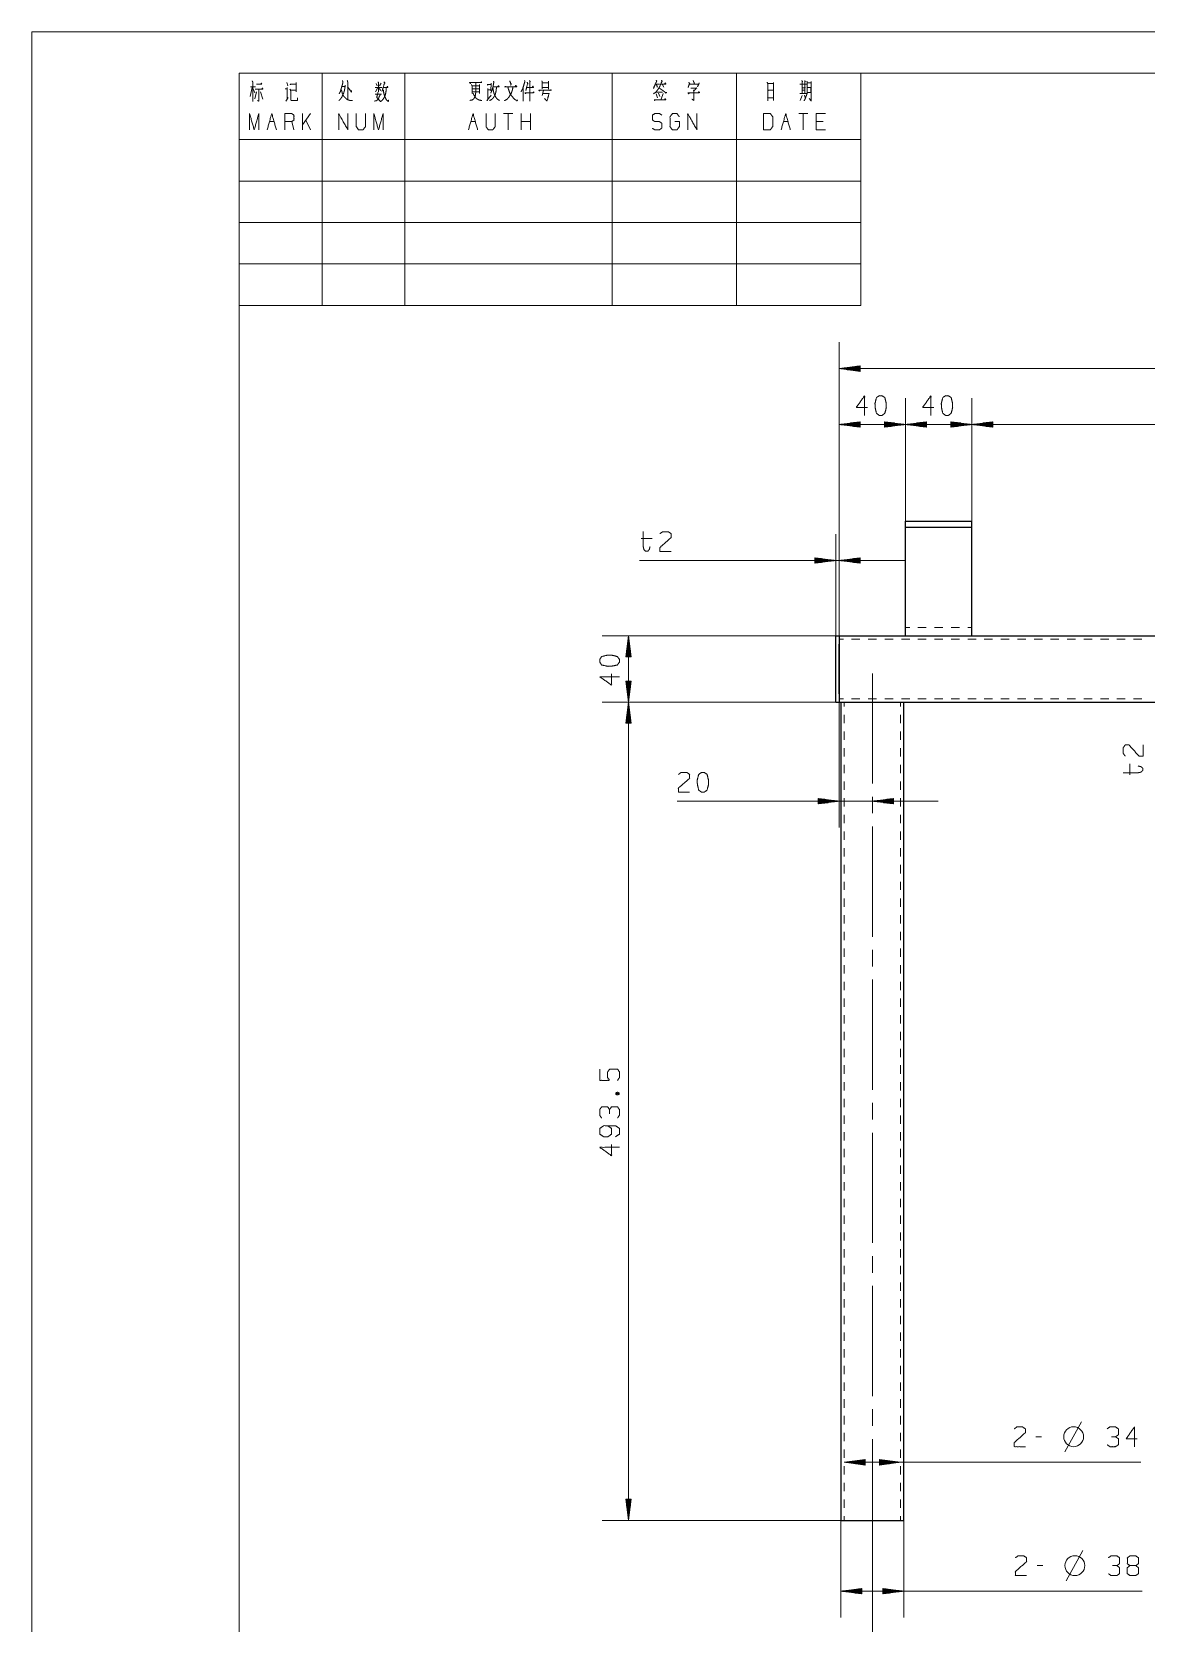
# Model space of a CAD drawing. Header units: millimetres. Extents: x 0 to 420, y 0 to 297.
# Drawn here: x 0 to 134.4, y 105 to 297 of the extents above; entities that cross this region are included whole.
import ezdxf

# ---------------------------------------------------------------- set-up
doc = ezdxf.new("R2010")
doc.units = ezdxf.units.MM
doc.layers.add('101', color=7, linetype='Continuous', true_color=0xffffff)

msp = doc.modelspace()

# ---------------------------------------------------------------- linework, layer by layer
at = {"layer": '101', "color": 133, "linetype": 'Continuous', "lineweight": 18}
for p, q in [((0, 297), (0, 0)), ((420, 297), (0, 297)), ((25, 292), (100, 292)), ((415, 292), (25, 292)), ((25, 292), (100, 292)), ((25, 292), (25, 5)), ((25, 292), (25, 264)), ((25, 292), (100, 292)), ((35, 292), (35, 264)), ((45, 292), (45, 264)), ((70, 292), (70, 264)), ((85, 292), (85, 264)), ((100, 292), (100, 264)), ((25, 284), (100, 284)), ((25, 279), (100, 279)), ((25, 274), (100, 274)), ((25, 269), (100, 269)), ((25, 264), (100, 264))]:
    msp.add_line(p, q, dxfattribs=at)
at = {"layer": '101', "color": 72, "linetype": 'Continuous', "lineweight": 18}
for p, q in [((26.57, 290.3), (26.35, 289.18)), ((26.36, 290.36), (26.98, 290.36)), ((26.69, 290.14), (26.91, 289.66)), ((30.74, 290.88), (30.87, 290.49)), ((31.13, 290.07), (31.22, 289.97)), ((37.42, 290.41), (37.77, 290.41)), ((41.69, 290.2), (41.43, 289.78)), ((41.53, 290.78), (41.66, 290.49)), ((41.88, 290.18), (42.11, 289.91)), ((42.14, 290.82), (41.95, 290.49)), ((53.11, 290.49), (53.99, 290.49)), ((53.11, 290.14), (53.98, 290.14)), ((54.01, 290.63), (54.01, 289.56)), ((55, 290.16), (55, 288.89)), ((55.02, 290.01), (55.35, 290.01)), ((55.4, 290.82), (55.37, 289.89)), ((59.27, 290.28), (59.27, 288.65)), ((61.56, 290.86), (62.32, 290.86)), ((61.56, 290.28), (62.32, 290.28)), ((61.73, 289.91), (61.56, 289.33)), ((62.33, 291.05), (62.33, 290.09)), ((76.04, 290.67), (76.21, 290.34)), ((92.86, 289.95), (93.25, 289.95)), ((93.22, 291.13), (93.33, 290.98)), ((27.11, 289.78), (26.88, 288.91)), ((27.56, 289.76), (27.87, 288.87)), ((30.65, 288.62), (30.93, 289.08)), ((41.4, 289.47), (42.16, 289.47)), ((53.1, 289.76), (53.98, 289.76)), ((61.6, 289.56), (62.33, 289.56)), ((75.31, 289.52), (75.48, 289.02)), ((75.35, 289.72), (76.07, 289.72)), ((75.6, 289.62), (75.76, 289.2)), ((76.13, 289.56), (75.92, 288.89)), ((92.92, 289.33), (92.65, 288.71)), ((93.18, 289.37), (93.28, 289.04)), ((93.75, 288.94), (94, 288.69)), ((28.66, 286.17), (29.22, 286.17)), ((31.62, 285.18), (31.34, 286.17)), ((33.59, 287.14), (32.63, 285.78)), ((32.63, 285.18), (32.63, 287.14)), ((33.59, 285.18), (33.04, 286.36)), ((52.94, 286.17), (53.49, 286.17)), ((58.02, 287.14), (56.9, 287.14)), ((57.46, 287.14), (57.46, 285.18)), ((59.02, 285.18), (59.02, 287.14)), ((60.14, 286.17), (59.02, 286.17)), ((60.14, 285.18), (60.14, 287.14)), ((90.65, 286.17), (91.2, 286.17)), ((93.6, 287.14), (92.49, 287.14)), ((93.05, 287.14), (93.05, 285.18)), ((95.45, 286.17), (94.61, 286.17)), ((73.48, 235.89), (74.81, 235.89)), ((132.44, 207.36), (132.44, 208.69)), ((70.42, 168.84), (70.85, 169)), ((124.61, 125.69), (126.61, 129.34)), ((121.77, 127.53), (121.1, 127.53)), ((124.76, 110.14), (126.76, 113.79)), ((121.92, 111.98), (121.25, 111.98))]:
    msp.add_line(p, q, dxfattribs=at)
at = {"layer": '101', "color": 22, "linetype": 'Continuous', "lineweight": 18}
for p, q in [((97.38, 224.14), (97.38, 259.55)), ((99.92, 256.71), (97.38, 256.37)), ((97.38, 256.37), (99.92, 256.04)), ((97.38, 256.37), (185.38, 256.37)), ((99.92, 256.4), (97.57, 256.4)), ((99.92, 256.35), (97.57, 256.35)), ((99.92, 256.45), (97.96, 256.45)), ((99.92, 256.3), (97.96, 256.3)), ((99.92, 256.5), (98.34, 256.5)), ((99.92, 256.24), (98.34, 256.24)), ((99.92, 256.55), (98.73, 256.55)), ((99.92, 256.19), (98.73, 256.19)), ((99.92, 256.6), (99.11, 256.6)), ((99.92, 256.14), (99.11, 256.14)), ((99.92, 256.65), (99.5, 256.65)), ((99.92, 256.09), (99.5, 256.09)), ((99.92, 256.7), (99.88, 256.7)), ((99.92, 256.7), (99.88, 256.7)), ((99.92, 256.04), (99.88, 256.04)), ((99.92, 256.04), (99.88, 256.04)), ((99.92, 256.04), (99.92, 256.71)), ((97.38, 224.14), (97.38, 252.81)), ((105.38, 237.97), (105.38, 252.81)), ((105.38, 237.97), (105.38, 252.81)), ((113.38, 237.97), (113.38, 252.81)), ((113.38, 237.97), (113.38, 252.81)), ((99.92, 249.97), (97.38, 249.64)), ((97.38, 249.64), (99.92, 249.3)), ((97.38, 249.64), (105.38, 249.64)), ((99.92, 249.66), (97.57, 249.66)), ((99.92, 249.61), (97.57, 249.61)), ((99.92, 249.72), (97.96, 249.72)), ((99.92, 249.56), (97.96, 249.56)), ((99.92, 249.77), (98.34, 249.77)), ((99.92, 249.82), (98.73, 249.82)), ((99.92, 249.87), (99.11, 249.87)), ((99.92, 249.92), (99.5, 249.92)), ((99.92, 249.97), (99.88, 249.97)), ((99.92, 249.97), (99.88, 249.97)), ((99.92, 249.3), (99.92, 249.97)), ((102.84, 249.97), (102.87, 249.97)), ((102.84, 249.97), (102.87, 249.97)), ((102.84, 249.97), (102.84, 249.3)), ((105.38, 249.64), (102.84, 249.97)), ((102.84, 249.92), (103.25, 249.92)), ((102.84, 249.87), (103.64, 249.87)), ((102.84, 249.82), (104.03, 249.82)), ((102.84, 249.77), (104.41, 249.77)), ((102.84, 249.72), (104.8, 249.72)), ((102.84, 249.66), (105.18, 249.66)), ((102.84, 249.3), (105.38, 249.64)), ((102.84, 249.61), (105.18, 249.61)), ((102.84, 249.56), (104.8, 249.56)), ((107.92, 249.97), (105.38, 249.64)), ((105.38, 249.64), (107.92, 249.3)), ((105.38, 249.64), (113.38, 249.64)), ((107.92, 249.66), (105.57, 249.66)), ((107.92, 249.61), (105.57, 249.61)), ((107.92, 249.72), (105.96, 249.72)), ((107.92, 249.56), (105.96, 249.56)), ((107.92, 249.77), (106.34, 249.77)), ((107.92, 249.82), (106.73, 249.82)), ((107.92, 249.87), (107.11, 249.87)), ((107.92, 249.92), (107.5, 249.92)), ((107.92, 249.97), (107.88, 249.97)), ((107.92, 249.97), (107.88, 249.97)), ((107.92, 249.3), (107.92, 249.97)), ((110.84, 249.97), (110.87, 249.97)), ((110.84, 249.97), (110.87, 249.97)), ((110.84, 249.97), (110.84, 249.3)), ((113.38, 249.64), (110.84, 249.97)), ((110.84, 249.92), (111.25, 249.92)), ((110.84, 249.87), (111.64, 249.87)), ((110.84, 249.82), (112.03, 249.82)), ((110.84, 249.77), (112.41, 249.77)), ((110.84, 249.72), (112.8, 249.72)), ((110.84, 249.66), (113.18, 249.66)), ((110.84, 249.3), (113.38, 249.64)), ((110.84, 249.61), (113.18, 249.61)), ((110.84, 249.56), (112.8, 249.56)), ((115.92, 249.97), (113.38, 249.64)), ((113.38, 249.64), (115.92, 249.3)), ((113.38, 249.64), (169.38, 249.64)), ((115.92, 249.66), (113.57, 249.66)), ((115.92, 249.61), (113.57, 249.61)), ((115.92, 249.72), (113.96, 249.72)), ((115.92, 249.56), (113.96, 249.56)), ((115.92, 249.77), (114.34, 249.77)), ((115.92, 249.82), (114.73, 249.82)), ((115.92, 249.87), (115.11, 249.87)), ((115.92, 249.92), (115.5, 249.92)), ((115.92, 249.97), (115.88, 249.97)), ((115.92, 249.97), (115.88, 249.97)), ((115.92, 249.3), (115.92, 249.97)), ((99.92, 249.51), (98.34, 249.51)), ((99.92, 249.46), (98.73, 249.46)), ((99.92, 249.41), (99.11, 249.41)), ((99.92, 249.36), (99.5, 249.36)), ((99.92, 249.31), (99.88, 249.31)), ((99.92, 249.31), (99.88, 249.31)), ((102.84, 249.51), (104.41, 249.51)), ((102.84, 249.46), (104.03, 249.46)), ((102.84, 249.41), (103.64, 249.41)), ((102.84, 249.36), (103.25, 249.36)), ((102.84, 249.31), (102.87, 249.31)), ((102.84, 249.31), (102.87, 249.31)), ((107.92, 249.51), (106.34, 249.51)), ((107.92, 249.46), (106.73, 249.46)), ((107.92, 249.41), (107.11, 249.41)), ((107.92, 249.36), (107.5, 249.36)), ((107.92, 249.31), (107.88, 249.31)), ((107.92, 249.31), (107.88, 249.31)), ((110.84, 249.51), (112.41, 249.51)), ((110.84, 249.46), (112.03, 249.46)), ((110.84, 249.41), (111.64, 249.41)), ((110.84, 249.36), (111.25, 249.36)), ((110.84, 249.31), (110.87, 249.31)), ((110.84, 249.31), (110.87, 249.31)), ((115.92, 249.51), (114.34, 249.51)), ((115.92, 249.46), (114.73, 249.46)), ((115.92, 249.41), (115.11, 249.41)), ((115.92, 249.36), (115.5, 249.36)), ((115.92, 249.31), (115.88, 249.31)), ((115.92, 249.31), (115.88, 249.31)), ((96.98, 224.14), (96.98, 236.4)), ((97.38, 224.14), (97.38, 236.4)), ((105.31, 233.22), (73.31, 233.22)), ((94.44, 233.56), (94.44, 232.89)), ((96.98, 233.22), (94.44, 233.56)), ((94.44, 233.55), (94.47, 233.55)), ((94.44, 233.55), (94.47, 233.55)), ((94.44, 233.5), (94.85, 233.5)), ((94.44, 233.45), (95.24, 233.45)), ((94.44, 233.4), (95.63, 233.4)), ((94.44, 233.35), (96.01, 233.35)), ((94.44, 233.3), (96.4, 233.3)), ((94.44, 233.25), (96.78, 233.25)), ((94.44, 232.89), (96.98, 233.22)), ((94.44, 233.2), (96.78, 233.2)), ((94.44, 233.15), (96.4, 233.15)), ((94.44, 233.1), (96.01, 233.1)), ((94.44, 233.05), (95.63, 233.05)), ((94.44, 232.99), (95.24, 232.99)), ((94.44, 232.94), (94.85, 232.94)), ((94.44, 232.89), (94.47, 232.89)), ((94.44, 232.89), (94.47, 232.89)), ((99.92, 233.56), (97.38, 233.22)), ((97.38, 233.22), (99.92, 232.89)), ((99.92, 233.25), (97.57, 233.25)), ((99.92, 233.2), (97.57, 233.2)), ((99.92, 233.3), (97.96, 233.3)), ((99.92, 233.15), (97.96, 233.15)), ((99.92, 233.35), (98.34, 233.35)), ((99.92, 233.1), (98.34, 233.1)), ((99.92, 233.4), (98.73, 233.4)), ((99.92, 233.05), (98.73, 233.05)), ((99.92, 233.45), (99.11, 233.45)), ((99.92, 232.99), (99.11, 232.99)), ((99.92, 233.5), (99.5, 233.5)), ((99.92, 232.94), (99.5, 232.94)), ((99.92, 233.55), (99.88, 233.55)), ((99.92, 233.55), (99.88, 233.55)), ((99.92, 232.89), (99.88, 232.89)), ((99.92, 232.89), (99.88, 232.89)), ((99.92, 232.89), (99.92, 233.56)), ((96.98, 224.14), (68.79, 224.14)), ((71.96, 224.14), (71.63, 221.6)), ((71.79, 221.6), (71.79, 222.79)), ((71.84, 221.6), (71.84, 223.17)), ((71.89, 221.6), (71.89, 223.56)), ((71.94, 221.6), (71.94, 223.94)), ((72.3, 221.6), (71.96, 224.14)), ((71.96, 216.14), (71.96, 224.14)), ((71.99, 221.6), (71.99, 223.94)), ((72.04, 221.6), (72.04, 223.56)), ((72.09, 221.6), (72.09, 223.17)), ((72.14, 221.6), (72.14, 222.79)), ((71.63, 221.6), (71.63, 221.63)), ((71.63, 221.6), (71.63, 221.63)), ((71.63, 221.6), (72.3, 221.6)), ((71.68, 221.6), (71.68, 222.01)), ((71.74, 221.6), (71.74, 222.4)), ((72.19, 221.6), (72.19, 222.4)), ((72.24, 221.6), (72.24, 222.01)), ((72.29, 221.6), (72.29, 221.63)), ((72.29, 221.6), (72.29, 221.63)), ((71.63, 218.68), (71.63, 218.65)), ((71.63, 218.68), (71.63, 218.65)), ((71.63, 218.68), (71.96, 216.14)), ((72.3, 218.68), (71.63, 218.68)), ((71.68, 218.68), (71.68, 218.26)), ((71.74, 218.68), (71.74, 217.87)), ((71.79, 218.68), (71.79, 217.49)), ((71.84, 218.68), (71.84, 217.1)), ((71.89, 218.68), (71.89, 216.72)), ((71.94, 218.68), (71.94, 216.33)), ((71.96, 216.14), (72.3, 218.68)), ((71.99, 218.68), (71.99, 216.33)), ((72.04, 218.68), (72.04, 216.72)), ((72.09, 218.68), (72.09, 217.1)), ((72.14, 218.68), (72.14, 217.49)), ((72.19, 218.68), (72.19, 217.87)), ((72.24, 218.68), (72.24, 218.26)), ((72.29, 218.68), (72.29, 218.65)), ((72.29, 218.68), (72.29, 218.65)), ((96.98, 216.14), (68.79, 216.14)), ((97.58, 216.14), (68.79, 216.14)), ((71.96, 216.14), (71.63, 213.6)), ((71.84, 213.6), (71.84, 215.17)), ((71.89, 213.6), (71.89, 215.56)), ((71.94, 213.6), (71.94, 215.94)), ((72.3, 213.6), (71.96, 216.14)), ((71.96, 117.44), (71.96, 216.14)), ((71.99, 213.6), (71.99, 215.94)), ((72.04, 213.6), (72.04, 215.56)), ((72.09, 213.6), (72.09, 215.17)), ((97.38, 216.14), (97.38, 201.02)), ((71.63, 213.6), (71.63, 213.63)), ((71.63, 213.6), (71.63, 213.63)), ((71.63, 213.6), (72.3, 213.6)), ((71.68, 213.6), (71.68, 214.01)), ((71.74, 213.6), (71.74, 214.4)), ((71.79, 213.6), (71.79, 214.79)), ((72.14, 213.6), (72.14, 214.79)), ((72.19, 213.6), (72.19, 214.4)), ((72.24, 213.6), (72.24, 214.01)), ((72.29, 213.6), (72.29, 213.63)), ((72.29, 213.6), (72.29, 213.63)), ((109.31, 204.19), (77.82, 204.19)), ((94.84, 204.53), (94.84, 203.86)), ((97.38, 204.19), (94.84, 204.53)), ((94.84, 204.52), (94.87, 204.52)), ((94.84, 204.52), (94.87, 204.52)), ((94.84, 204.47), (95.25, 204.47)), ((94.84, 204.42), (95.64, 204.42)), ((94.84, 204.37), (96.03, 204.37)), ((94.84, 204.32), (96.41, 204.32)), ((94.84, 204.27), (96.8, 204.27)), ((94.84, 204.22), (97.18, 204.22)), ((94.84, 203.86), (97.38, 204.19)), ((94.84, 204.17), (97.18, 204.17)), ((94.84, 204.12), (96.8, 204.12)), ((94.84, 204.06), (96.41, 204.06)), ((94.84, 204.01), (96.03, 204.01)), ((94.84, 203.96), (95.64, 203.96)), ((94.84, 203.91), (95.25, 203.91)), ((94.84, 203.86), (94.87, 203.86)), ((94.84, 203.86), (94.87, 203.86)), ((103.92, 204.53), (101.38, 204.19)), ((101.38, 204.19), (103.92, 203.86)), ((103.92, 204.22), (101.57, 204.22)), ((103.92, 204.17), (101.57, 204.17)), ((103.92, 204.27), (101.96, 204.27)), ((103.92, 204.12), (101.96, 204.12)), ((103.92, 204.32), (102.34, 204.32)), ((103.92, 204.06), (102.34, 204.06)), ((103.92, 204.37), (102.73, 204.37)), ((103.92, 204.01), (102.73, 204.01)), ((103.92, 204.42), (103.11, 204.42)), ((103.92, 203.96), (103.11, 203.96)), ((103.92, 204.47), (103.5, 204.47)), ((103.92, 203.91), (103.5, 203.91)), ((103.92, 204.52), (103.88, 204.52)), ((103.92, 204.52), (103.88, 204.52)), ((103.92, 203.86), (103.88, 203.86)), ((103.92, 203.86), (103.88, 203.86)), ((103.92, 203.86), (103.92, 204.53)), ((100.52, 124.78), (97.98, 124.45)), ((100.52, 124.78), (100.48, 124.78)), ((100.52, 124.78), (100.48, 124.78)), ((100.52, 124.11), (100.52, 124.78)), ((102.24, 124.78), (102.27, 124.78)), ((102.24, 124.78), (102.27, 124.78)), ((102.24, 124.78), (102.24, 124.11)), ((104.78, 124.45), (102.24, 124.78)), ((97.98, 124.45), (100.52, 124.11)), ((97.98, 124.45), (133.76, 124.45)), ((100.52, 124.47), (98.17, 124.47)), ((100.52, 124.42), (98.17, 124.42)), ((100.52, 124.52), (98.56, 124.52)), ((100.52, 124.37), (98.56, 124.37)), ((100.52, 124.57), (98.94, 124.57)), ((100.52, 124.32), (98.94, 124.32)), ((100.52, 124.62), (99.33, 124.62)), ((100.52, 124.27), (99.33, 124.27)), ((100.52, 124.67), (99.71, 124.67)), ((100.52, 124.22), (99.71, 124.22)), ((100.52, 124.72), (100.1, 124.72)), ((100.52, 124.17), (100.1, 124.17)), ((100.52, 124.11), (100.48, 124.11)), ((100.52, 124.11), (100.48, 124.11)), ((102.24, 124.72), (102.65, 124.72)), ((102.24, 124.67), (103.04, 124.67)), ((102.24, 124.62), (103.43, 124.62)), ((102.24, 124.57), (103.81, 124.57)), ((102.24, 124.52), (104.2, 124.52)), ((102.24, 124.47), (104.58, 124.47)), ((102.24, 124.11), (104.78, 124.45)), ((102.24, 124.42), (104.58, 124.42)), ((102.24, 124.37), (104.2, 124.37)), ((102.24, 124.32), (103.81, 124.32)), ((102.24, 124.27), (103.43, 124.27)), ((102.24, 124.22), (103.04, 124.22)), ((102.24, 124.17), (102.65, 124.17)), ((102.24, 124.11), (102.27, 124.11)), ((102.24, 124.11), (102.27, 124.11)), ((71.63, 119.98), (71.63, 119.95)), ((71.63, 119.98), (71.63, 119.95)), ((71.63, 119.98), (71.96, 117.44)), ((72.3, 119.98), (71.63, 119.98)), ((71.68, 119.98), (71.68, 119.56)), ((71.74, 119.98), (71.74, 119.17)), ((71.79, 119.98), (71.79, 118.79)), ((71.84, 119.98), (71.84, 118.4)), ((71.89, 119.98), (71.89, 118.02)), ((71.94, 119.98), (71.94, 117.63)), ((71.96, 117.44), (72.3, 119.98)), ((71.99, 119.98), (71.99, 117.63)), ((72.04, 119.98), (72.04, 118.02)), ((72.09, 119.98), (72.09, 118.4)), ((72.14, 119.98), (72.14, 118.79)), ((72.19, 119.98), (72.19, 119.17)), ((72.24, 119.98), (72.24, 119.56)), ((72.29, 119.98), (72.29, 119.95)), ((72.29, 119.98), (72.29, 119.95)), ((97.58, 117.44), (68.79, 117.44)), ((97.58, 117.44), (97.58, 105.72)), ((105.18, 117.44), (105.18, 105.72)), ((101.38, 113.96), (101.38, 97.69)), ((100.12, 109.23), (97.58, 108.9)), ((97.58, 108.9), (100.12, 108.56)), ((97.58, 108.9), (133.91, 108.9)), ((100.12, 108.92), (97.77, 108.92)), ((100.12, 108.87), (97.77, 108.87)), ((100.12, 108.97), (98.16, 108.97)), ((100.12, 108.82), (98.16, 108.82)), ((100.12, 109.02), (98.54, 109.02)), ((100.12, 108.77), (98.54, 108.77)), ((100.12, 109.07), (98.93, 109.07)), ((100.12, 108.72), (98.93, 108.72)), ((100.12, 109.12), (99.31, 109.12)), ((100.12, 108.67), (99.31, 108.67)), ((100.12, 109.18), (99.7, 109.18)), ((100.12, 108.62), (99.7, 108.62)), ((100.12, 109.23), (100.08, 109.23)), ((100.12, 109.23), (100.08, 109.23)), ((100.12, 108.57), (100.08, 108.57)), ((100.12, 108.57), (100.08, 108.57)), ((100.12, 108.56), (100.12, 109.23)), ((102.64, 109.23), (102.67, 109.23)), ((102.64, 109.23), (102.67, 109.23)), ((102.64, 109.23), (102.64, 108.56)), ((105.18, 108.9), (102.64, 109.23)), ((102.64, 109.18), (103.05, 109.18)), ((102.64, 109.12), (103.44, 109.12)), ((102.64, 109.07), (103.83, 109.07)), ((102.64, 109.02), (104.21, 109.02)), ((102.64, 108.97), (104.6, 108.97)), ((102.64, 108.92), (104.98, 108.92)), ((102.64, 108.56), (105.18, 108.9)), ((102.64, 108.87), (104.98, 108.87)), ((102.64, 108.82), (104.6, 108.82)), ((102.64, 108.77), (104.21, 108.77)), ((102.64, 108.72), (103.83, 108.72)), ((102.64, 108.67), (103.44, 108.67)), ((102.64, 108.62), (103.05, 108.62)), ((102.64, 108.57), (102.67, 108.57)), ((102.64, 108.57), (102.67, 108.57))]:
    msp.add_line(p, q, dxfattribs=at)
at = {"layer": '101', "color": 92, "linetype": 'Continuous', "lineweight": 25}
for p, q in [((105.38, 237.26), (105.38, 237.97)), ((105.38, 237.97), (113.38, 237.97)), ((105.38, 237.26), (113.38, 237.26)), ((105.38, 235.31), (105.38, 237.26)), ((113.38, 237.26), (113.38, 237.97)), ((113.38, 235.31), (113.38, 237.26)), ((105.38, 225.14), (105.38, 233.89)), ((113.38, 225.14), (113.38, 233.89)), ((97.38, 224.14), (105.38, 224.14)), ((97.38, 223.54), (97.38, 216.74)), ((105.38, 224.14), (113.38, 224.14)), ((113.38, 224.14), (169.38, 224.14)), ((97.38, 216.14), (99.68, 216.14)), ((97.58, 216.14), (97.58, 117.44)), ((103.07, 216.14), (179.68, 216.14)), ((105.18, 117.44), (105.18, 216.14))]:
    msp.add_line(p, q, dxfattribs=at)
at = {"layer": '101', "color": 53, "linetype": 'Continuous', "lineweight": 18}
for p, q in [((105.38, 225.14), (105.88, 225.14)), ((106.88, 225.14), (107.88, 225.14)), ((108.88, 225.14), (109.88, 225.14)), ((110.88, 225.14), (111.88, 225.14)), ((112.88, 225.14), (113.38, 225.14)), ((97.38, 223.74), (97.88, 223.74)), ((98.88, 223.74), (99.88, 223.74)), ((100.88, 223.74), (101.88, 223.74)), ((102.88, 223.74), (103.88, 223.74)), ((104.88, 223.74), (105.88, 223.74)), ((106.88, 223.74), (107.88, 223.74)), ((108.88, 223.74), (109.88, 223.74)), ((110.88, 223.74), (111.88, 223.74)), ((112.88, 223.74), (113.88, 223.74)), ((114.88, 223.74), (115.88, 223.74)), ((116.88, 223.74), (117.88, 223.74)), ((118.88, 223.74), (119.88, 223.74)), ((120.88, 223.74), (121.88, 223.74)), ((122.88, 223.74), (123.88, 223.74)), ((124.88, 223.74), (125.88, 223.74)), ((126.88, 223.74), (127.88, 223.74)), ((128.88, 223.74), (129.88, 223.74)), ((130.88, 223.74), (131.88, 223.74)), ((132.88, 223.74), (133.88, 223.74)), ((97.38, 216.54), (97.88, 216.54)), ((97.98, 216.14), (97.98, 215.63)), ((98.88, 216.54), (99.88, 216.54)), ((100.88, 216.54), (101.88, 216.54)), ((102.88, 216.54), (103.88, 216.54)), ((104.78, 215.63), (104.78, 216.14)), ((104.88, 216.54), (105.88, 216.54)), ((106.88, 216.54), (107.88, 216.54)), ((108.88, 216.54), (109.88, 216.54)), ((110.88, 216.54), (111.88, 216.54)), ((112.88, 216.54), (113.88, 216.54)), ((114.88, 216.54), (115.88, 216.54)), ((116.88, 216.54), (117.88, 216.54)), ((118.88, 216.54), (119.88, 216.54)), ((120.88, 216.54), (121.88, 216.54)), ((122.88, 216.54), (123.88, 216.54)), ((124.88, 216.54), (125.88, 216.54)), ((126.88, 216.54), (127.88, 216.54)), ((128.88, 216.54), (129.88, 216.54)), ((130.88, 216.54), (131.88, 216.54)), ((132.88, 216.54), (133.88, 216.54)), ((97.98, 214.63), (97.98, 213.62)), ((104.78, 213.62), (104.78, 214.63)), ((97.98, 212.61), (97.98, 211.61)), ((104.78, 211.61), (104.78, 212.61)), ((97.98, 210.6), (97.98, 209.59)), ((104.78, 209.59), (104.78, 210.6)), ((97.98, 208.58), (97.98, 207.58)), ((104.78, 207.58), (104.78, 208.58)), ((97.98, 206.57), (97.98, 205.56)), ((104.78, 205.56), (104.78, 206.57)), ((97.98, 204.56), (97.98, 203.55)), ((104.78, 203.55), (104.78, 204.56)), ((97.98, 202.54), (97.98, 201.53)), ((104.78, 201.53), (104.78, 202.54)), ((97.98, 200.53), (97.98, 199.52)), ((104.78, 199.52), (104.78, 200.53)), ((97.98, 198.51), (97.98, 197.51)), ((104.78, 197.51), (104.78, 198.51)), ((97.98, 196.5), (97.98, 195.49)), ((104.78, 195.49), (104.78, 196.5)), ((97.98, 194.48), (97.98, 193.48)), ((104.78, 193.48), (104.78, 194.48)), ((97.98, 192.47), (97.98, 191.46)), ((104.78, 191.46), (104.78, 192.47)), ((97.98, 190.46), (97.98, 189.45)), ((104.78, 189.45), (104.78, 190.46)), ((97.98, 188.44), (97.98, 187.43)), ((104.78, 187.43), (104.78, 188.44)), ((97.98, 186.43), (97.98, 185.42)), ((104.78, 185.42), (104.78, 186.43)), ((97.98, 184.41), (97.98, 183.41)), ((104.78, 183.41), (104.78, 184.41)), ((97.98, 182.4), (97.98, 181.39)), ((104.78, 181.39), (104.78, 182.4)), ((97.98, 180.38), (97.98, 179.38)), ((104.78, 179.38), (104.78, 180.38)), ((97.98, 178.37), (97.98, 177.36)), ((104.78, 177.36), (104.78, 178.37)), ((97.98, 176.36), (97.98, 175.35)), ((104.78, 175.35), (104.78, 176.36)), ((97.98, 174.34), (97.98, 173.33)), ((104.78, 173.33), (104.78, 174.34)), ((97.98, 172.33), (97.98, 171.32)), ((104.78, 171.32), (104.78, 172.33)), ((97.98, 170.31), (97.98, 169.31)), ((104.78, 169.31), (104.78, 170.31)), ((97.98, 168.3), (97.98, 167.29)), ((104.78, 167.29), (104.78, 168.3)), ((97.98, 166.28), (97.98, 165.28)), ((104.78, 165.28), (104.78, 166.28)), ((97.98, 164.27), (97.98, 163.26)), ((104.78, 163.26), (104.78, 164.27)), ((97.98, 162.26), (97.98, 161.25)), ((104.78, 161.25), (104.78, 162.26)), ((97.98, 160.24), (97.98, 159.23)), ((104.78, 159.23), (104.78, 160.24)), ((97.98, 158.23), (97.98, 157.22)), ((104.78, 157.22), (104.78, 158.23)), ((97.98, 156.21), (97.98, 155.21)), ((104.78, 155.21), (104.78, 156.21)), ((97.98, 154.2), (97.98, 153.19)), ((104.78, 153.19), (104.78, 154.2)), ((97.98, 152.18), (97.98, 151.18)), ((104.78, 151.18), (104.78, 152.18)), ((97.98, 150.17), (97.98, 149.16)), ((104.78, 149.16), (104.78, 150.17)), ((97.98, 148.16), (97.98, 147.15)), ((104.78, 147.15), (104.78, 148.16)), ((97.98, 146.14), (97.98, 145.13)), ((104.78, 145.13), (104.78, 146.14)), ((97.98, 144.13), (97.98, 143.12)), ((104.78, 143.12), (104.78, 144.13)), ((97.98, 142.11), (97.98, 141.11)), ((104.78, 141.11), (104.78, 142.11)), ((97.98, 140.1), (97.98, 139.09)), ((104.78, 139.09), (104.78, 140.1)), ((97.98, 138.08), (97.98, 137.08)), ((104.78, 137.08), (104.78, 138.08)), ((97.98, 136.07), (97.98, 135.06)), ((104.78, 135.06), (104.78, 136.07)), ((97.98, 134.06), (97.98, 133.05)), ((104.78, 133.05), (104.78, 134.06)), ((97.98, 132.04), (97.98, 131.03)), ((104.78, 131.03), (104.78, 132.04)), ((97.98, 130.03), (97.98, 129.02)), ((104.78, 129.02), (104.78, 130.03)), ((97.98, 128.01), (97.98, 127.01)), ((104.78, 127.01), (104.78, 128.01)), ((97.98, 126), (97.98, 124.99)), ((104.78, 124.99), (104.78, 126)), ((97.98, 123.98), (97.98, 122.98)), ((104.78, 122.98), (104.78, 123.98)), ((97.98, 121.97), (97.98, 120.96)), ((104.78, 120.96), (104.78, 121.97)), ((97.98, 119.96), (97.98, 118.95)), ((104.78, 118.95), (104.78, 119.96)), ((97.98, 117.94), (97.98, 117.44)), ((104.78, 117.44), (104.78, 117.94))]:
    msp.add_line(p, q, dxfattribs=at)
at = {"layer": '101', "color": 72, "linetype": 'Continuous', "lineweight": 25}
for p, q in [((96.98, 224.14), (97.38, 224.14)), ((96.98, 217.14), (96.98, 223.14)), ((97.38, 217.14), (97.38, 223.14)), ((96.98, 216.14), (97.38, 216.14))]:
    msp.add_line(p, q, dxfattribs=at)
at = {"layer": '101', "color": 151, "linetype": 'Continuous', "lineweight": 18}
for p, q in [((101.38, 202.73), (101.38, 204.73)), ((101.38, 187.85), (101.38, 201.14)), ((101.38, 184.26), (101.38, 186.26)), ((101.38, 169.38), (101.38, 182.67)), ((101.38, 165.78), (101.38, 167.79)), ((101.38, 150.91), (101.38, 164.2)), ((101.38, 147.31), (101.38, 149.32)), ((101.38, 132.43), (101.38, 145.72)), ((101.38, 128.84), (101.38, 130.85))]:
    msp.add_line(p, q, dxfattribs=at)
at = {"layer": '101', "color": 72, "linetype": 'Continuous', "lineweight": 18}
for centre in [(125.65, 127.53), (125.8, 111.98)]:
    msp.add_circle(centre, 1.2, dxfattribs=at)
for points, knots in [([(26.57, 291.07), (26.67, 290.94), (26.67, 288.6)], [0, 0, 0.064393, 1, 1]), ([(26.92, 290.07), (27.87, 290.07), (27.81, 290.24), (27.74, 290.09)], [0, 0, 0.737857, 0.874089, 1, 1]), ([(27.1, 290.69), (27.73, 290.69), (27.68, 290.82), (27.64, 290.74)], [0, 0, 0.736257, 0.890366, 1, 1]), ([(27.36, 290.07), (27.36, 288.65), (27.2, 288.73)], [0, 0, 0.887515, 1, 1]), ([(30.55, 290.14), (30.8, 290.14), (30.8, 290.26), (30.8, 288.81)], [0, 0, 0.136549, 0.204721, 1, 1]), ([(31.28, 290.69), (31.21, 290.63), (31.15, 290.69), (31.88, 290.69), (31.88, 290.88), (31.88, 289.78), (31.88, 289.97), (31.22, 289.97), (31.22, 288.83), (31.24, 288.75), (31.35, 288.71), (32.04, 288.71), (32.04, 289.02)], [0, 0, 0.017819, 0.033666, 0.169515, 0.204099, 0.407776, 0.442364, 0.564628, 0.775991, 0.791603, 0.814658, 0.942357, 1, 1]), ([(37.8, 290.55), (37.71, 289.95), (37.65, 289.76), (37.62, 289.62), (37.53, 289.47), (37.46, 289.31), (37.42, 289.18), (37.31, 289.02), (37.23, 288.89), (37.04, 288.71)], [0, 0, 0.296659, 0.392137, 0.46442, 0.547267, 0.635799, 0.700206, 0.795426, 0.869797, 1, 1]), ([(37.46, 291.13), (37.53, 290.94), (37.46, 290.67), (37.43, 290.53), (37.37, 290.34), (37.31, 290.14), (37.26, 289.95), (37.21, 289.78), (37.14, 289.66), (37.05, 289.52)], [0, 0, 0.116545, 0.278927, 0.365002, 0.478708, 0.603961, 0.717668, 0.817418, 0.901357, 1, 1]), ([(37.31, 290.01), (37.37, 289.87), (37.42, 289.7), (37.45, 289.56), (37.59, 289.27), (37.67, 289.18), (37.87, 288.98), (37.99, 288.87), (38.13, 288.79), (38.34, 288.73), (38.53, 288.73), (38.68, 288.71)], [0, 0, 0.075191, 0.157626, 0.228751, 0.384956, 0.438117, 0.578248, 0.65344, 0.734339, 0.837348, 0.928887, 1, 1]), ([(38.05, 291.11), (38.1, 290.96), (38.1, 288.87)], [0, 0, 0.06955, 1, 1]), ([(38.08, 290.38), (38.56, 289.72), (38.56, 289.91)], [0, 0, 0.814818, 1, 1]), ([(41.73, 290.94), (41.86, 290.88), (41.81, 290.92), (41.81, 289.76), (41.81, 290.3), (41.4, 290.3), (42.22, 290.3)], [0, 0, 0.046318, 0.069123, 0.437816, 0.608997, 0.739331, 1, 1]), ([(42.73, 290.2), (42.73, 289.95), (42.7, 289.68), (42.63, 289.39), (42.51, 289.1), (42.38, 288.89), (42.23, 288.71), (42.03, 288.58)], [0, 0, 0.134106, 0.280228, 0.441583, 0.610314, 0.742762, 0.870657, 1, 1]), ([(42.46, 290.96), (42.6, 290.82), (42.55, 290.86), (42.22, 289.8)], [0, 0, 0.143537, 0.187773, 1, 1]), ([(42.38, 290.01), (42.42, 289.8), (42.46, 289.56), (42.55, 289.27), (42.67, 288.98), (42.8, 288.75), (42.99, 288.6), (43.04, 288.75)], [0, 0, 0.122124, 0.267694, 0.442444, 0.622807, 0.774615, 0.912625, 1, 1]), ([(42.44, 290.28), (42.93, 290.28), (42.9, 290.45), (42.85, 290.34)], [0, 0, 0.634119, 0.848445, 1, 1]), ([(52.91, 290.86), (52.88, 290.76), (52.79, 290.88), (54.27, 290.88), (54.2, 290.98), (54.14, 290.88)], [0, 0, 0.054227, 0.130909, 0.87613, 0.940043, 1, 1]), ([(53.57, 290.88), (53.57, 289.72), (53.52, 289.58), (53.51, 289.41), (53.45, 289.2), (53.38, 289.04), (53.29, 288.91), (53.16, 288.81), (53.03, 288.75), (52.82, 288.73)], [0, 0, 0.455623, 0.515134, 0.580482, 0.665033, 0.736192, 0.79598, 0.861823, 0.919058, 1, 1]), ([(53.01, 290.63), (53.1, 290.49), (53.1, 289.58)], [0, 0, 0.156848, 1, 1]), ([(55.06, 290.65), (54.99, 290.57), (54.93, 290.65), (55.37, 290.65)], [0, 0, 0.169755, 0.325542, 1, 1]), ([(56.04, 290.36), (56.03, 290.16), (56, 289.95), (55.97, 289.72), (55.91, 289.52), (55.84, 289.33), (55.75, 289.18), (55.65, 289.02), (55.54, 288.91), (55.41, 288.81), (55.21, 288.71)], [0, 0, 0.105429, 0.211651, 0.328282, 0.437572, 0.539265, 0.625346, 0.724284, 0.79827, 0.883378, 1, 1]), ([(55.67, 291.05), (55.72, 290.96), (55.63, 290.41), (55.51, 289.99), (55.47, 289.85), (55.35, 289.62)], [0, 0, 0.062603, 0.440485, 0.727862, 0.828992, 1, 1]), ([(55.62, 290.18), (55.65, 289.99), (55.69, 289.8), (55.72, 289.6), (55.81, 289.43), (55.88, 289.29), (55.95, 289.12), (56.06, 288.98), (56.2, 288.83), (56.39, 288.73)], [0, 0, 0.109654, 0.220947, 0.342501, 0.451483, 0.545868, 0.651144, 0.754315, 0.874064, 1, 1]), ([(55.67, 290.38), (56.38, 290.38), (56.29, 290.49), (56.17, 290.36)], [0, 0, 0.696293, 0.830826, 1, 1]), ([(57.14, 290.45), (57.05, 290.34), (57.01, 290.38), (58.48, 290.38), (58.38, 290.55), (58.28, 290.41)], [0, 0, 0.066333, 0.095822, 0.818123, 0.913284, 1, 1]), ([(58.04, 290.41), (57.97, 290.01), (57.83, 289.6), (57.56, 289.16), (57.33, 288.87), (56.99, 288.69)], [0, 0, 0.190069, 0.398701, 0.640199, 0.817216, 1, 1]), ([(57.42, 290.3), (57.49, 290.07), (57.66, 289.58), (57.94, 289.18), (58.25, 288.83), (58.53, 288.71), (58.59, 288.79), (58.48, 288.62)], [0, 0, 0.103286, 0.330833, 0.538837, 0.740597, 0.872112, 0.915905, 1, 1]), ([(57.64, 291.07), (57.81, 290.65), (57.83, 290.76), (57.75, 290.55)], [0, 0, 0.581176, 0.716263, 1, 1]), ([(59.43, 291.13), (59.46, 290.98), (59.26, 290.34), (59.19, 290.09), (59.1, 289.95), (59, 289.76)], [0, 0, 0.101083, 0.561706, 0.738774, 0.854629, 1, 1]), ([(59.74, 290.92), (59.84, 290.69), (59.79, 290.78), (59.58, 289.91)], [0, 0, 0.200658, 0.282145, 1, 1]), ([(59.68, 290.3), (60.5, 290.3), (60.44, 290.45), (60.37, 290.3)], [0, 0, 0.720068, 0.857376, 1, 1]), ([(60.01, 291.13), (60.12, 290.98), (60.06, 291.05), (60.06, 288.65)], [0, 0, 0.069697, 0.101625, 1, 1]), ([(61.28, 289.91), (61.23, 289.85), (61.15, 289.95), (62.68, 289.95), (62.6, 290.01), (62.49, 289.91)], [0, 0, 0.038001, 0.105809, 0.873511, 0.927246, 1, 1]), ([(61.5, 291.07), (61.57, 290.98), (61.57, 290.14)], [0, 0, 0.115189, 1, 1]), ([(75.94, 291.15), (76.05, 291.03), (76.01, 291.05), (75.72, 290.38), (75.58, 290.14), (75.44, 289.95), (75.28, 289.72), (74.96, 289.52)], [0, 0, 0.080396, 0.103261, 0.444362, 0.576789, 0.688375, 0.819716, 1, 1]), ([(75.29, 291.17), (75.39, 291.03), (75.37, 291.07), (74.97, 290.16), (75.2, 290.69), (75.72, 290.69), (75.31, 290.69), (75.45, 290.34)], [0, 0, 0.057042, 0.07334, 0.392466, 0.581127, 0.745774, 0.87749, 1, 1]), ([(75.66, 290.26), (75.85, 290.09), (76.04, 289.97), (76.18, 289.87), (76.39, 289.7), (76.58, 289.68), (76.42, 289.6)], [0, 0, 0.194845, 0.370351, 0.508814, 0.712321, 0.860156, 1, 1]), ([(75.89, 290.69), (76.48, 290.69), (76.4, 290.84), (76.33, 290.74)], [0, 0, 0.669422, 0.855054, 1, 1]), ([(79.24, 290.92), (79.36, 290.69), (79.33, 290.78), (79.15, 290.28)], [0, 0, 0.294025, 0.394866, 1, 1]), ([(79.32, 290.67), (80.43, 290.67), (80.5, 290.84), (80.28, 290.36)], [0, 0, 0.611939, 0.711554, 1, 1]), ([(79.48, 290.2), (80.15, 290.2), (80.21, 290.26), (79.87, 289.89), (79.77, 289.97), (79.84, 289.89), (79.84, 288.73), (79.62, 288.87)], [0, 0, 0.230144, 0.259318, 0.430979, 0.476011, 0.513789, 0.910079, 1, 1]), ([(79.77, 291.11), (79.89, 290.82), (79.93, 290.86), (79.89, 290.76)], [0, 0, 0.644011, 0.768354, 1, 1]), ([(88.67, 290.94), (88.75, 290.78), (88.75, 288.69), (88.75, 289.02), (89.45, 289.02), (89.45, 288.71), (89.45, 290.88), (89.45, 290.76), (88.76, 290.76), (88.76, 289.95), (89.46, 289.95)], [0, 0, 0.022322, 0.280074, 0.320905, 0.407511, 0.44579, 0.713751, 0.729062, 0.813864, 0.913394, 1, 1]), ([(92.86, 291.13), (92.97, 290.98), (92.9, 291.07), (92.9, 289.56), (92.62, 289.56), (93.47, 289.56), (93.25, 289.56), (93.25, 291.07), (93.25, 290.67), (92.64, 290.67), (93.43, 290.67), (93.25, 290.67), (93.25, 290.26), (92.87, 290.26)], [0, 0, 0.025061, 0.039924, 0.243199, 0.280605, 0.39479, 0.42432, 0.627595, 0.680502, 0.763188, 0.869498, 0.893122, 0.948813, 1, 1]), ([(93.49, 291.03), (93.53, 290.88), (93.53, 289.7), (93.47, 289.43), (93.34, 289.12), (93.25, 288.87), (93.14, 288.69)], [0, 0, 0.062372, 0.548434, 0.661879, 0.800828, 0.909362, 1, 1]), ([(93.53, 290.86), (94, 290.86), (94, 290.98), (94, 288.62), (94, 290.28), (93.56, 290.28), (93.97, 290.28), (93.97, 289.7), (93.56, 289.7)], [0, 0, 0.072646, 0.091913, 0.457973, 0.714856, 0.782961, 0.846526, 0.936435, 1, 1]), ([(42.01, 289.41), (41.89, 289.16), (41.82, 288.98), (41.69, 288.79), (41.56, 288.69), (41.34, 288.65)], [0, 0, 0.251055, 0.434029, 0.64262, 0.795766, 1, 1]), ([(41.76, 289.68), (41.59, 289.1), (42.03, 288.62)], [0, 0, 0.483237, 1, 1]), ([(53.22, 289.6), (53.29, 289.43), (53.38, 289.29), (53.48, 289.16), (53.55, 289.04), (53.63, 288.94), (53.76, 288.87), (53.9, 288.79), (54.07, 288.75), (54.26, 288.71)], [0, 0, 0.124249, 0.240531, 0.35103, 0.449957, 0.536949, 0.636896, 0.752292, 0.866372, 1, 1]), ([(55.03, 288.89), (54.94, 288.71), (54.88, 288.73), (55.41, 289.37)], [0, 0, 0.187521, 0.244051, 1, 1]), ([(59.58, 289.66), (59.55, 289.52), (59.48, 289.66), (60.58, 289.66), (60.5, 289.78), (60.47, 289.68)], [0, 0, 0.08907, 0.186879, 0.848313, 0.935185, 1, 1]), ([(62.4, 289.62), (62.13, 288.65), (61.85, 288.94)], [0, 0, 0.71586, 1, 1]), ([(75.23, 288.81), (75.12, 288.71), (75.07, 288.81), (76.46, 288.81), (76.39, 288.94), (76.29, 288.79)], [0, 0, 0.078897, 0.135659, 0.837617, 0.910404, 1, 1]), ([(79.33, 289.68), (79.21, 289.52), (79.13, 289.66), (80.57, 289.66), (80.44, 289.76), (80.37, 289.68)], [0, 0, 0.096613, 0.17732, 0.867547, 0.947356, 1, 1]), ([(26.26, 285.18), (26.26, 287.14), (26.82, 285.18), (27.37, 287.14), (27.37, 285.18)], [0, 0, 0.245192, 0.5, 0.754808, 1, 1]), ([(30.51, 285.18), (30.51, 287.14), (31.34, 287.14), (31.62, 286.96), (31.62, 286.36), (31.34, 286.17), (30.51, 286.17)], [0, 0, 0.400952, 0.571035, 0.639278, 0.761676, 0.829917, 1, 1]), ([(37.01, 285.18), (37.01, 287.14), (38.12, 285.18), (38.12, 287.14)], [0, 0, 0.317574, 0.682426, 1, 1]), ([(39.13, 287.14), (39.13, 285.57), (39.39, 285.18), (39.95, 285.18), (40.24, 285.57), (40.24, 287.14)], [0, 0, 0.337152, 0.438599, 0.557781, 0.662848, 1, 1]), ([(41.25, 285.18), (41.25, 287.14), (41.81, 285.18), (42.36, 287.14), (42.36, 285.18)], [0, 0, 0.245192, 0.5, 0.754808, 1, 1]), ([(54.78, 287.14), (54.78, 285.57), (55.05, 285.18), (55.6, 285.18), (55.89, 285.57), (55.89, 287.14)], [0, 0, 0.337152, 0.438599, 0.557781, 0.662848, 1, 1]), ([(74.85, 285.36), (75.13, 285.18), (75.7, 285.18), (75.98, 285.39), (75.98, 285.97), (75.7, 286.17), (75.15, 286.17), (74.85, 286.36), (74.85, 286.96), (75.15, 287.14), (75.7, 287.14), (75.98, 286.96)], [0, 0, 0.068035, 0.184054, 0.254521, 0.372333, 0.442799, 0.555843, 0.626367, 0.748393, 0.81892, 0.931964, 1, 1]), ([(77.55, 286.17), (78.1, 286.17), (78.1, 285.57), (77.82, 285.18), (77.25, 285.18), (76.97, 285.57), (76.97, 286.75), (77.27, 287.14), (77.81, 287.14), (78.09, 286.75)], [0, 0, 0.103295, 0.214797, 0.304261, 0.410274, 0.499739, 0.718892, 0.809956, 0.910533, 1, 1]), ([(79.11, 285.18), (79.11, 287.14), (80.22, 285.18), (80.22, 287.14)], [0, 0, 0.317574, 0.682426, 1, 1]), ([(88.25, 285.18), (89.07, 285.18), (89.36, 285.57), (89.36, 286.75), (89.07, 287.14), (88.25, 287.14), (88.25, 285.18)], [0, 0, 0.142133, 0.227159, 0.431787, 0.516817, 0.65895, 1, 1]), ([(90.37, 285.18), (90.93, 287.14), (91.48, 285.18)], [0, 0, 0.5, 1, 1]), ([(95.73, 285.18), (94.61, 285.18), (94.61, 287.14), (95.73, 287.14)], [0, 0, 0.265389, 0.734611, 1, 1]), ([(100.78, 251.68), (99.44, 251.68), (100.44, 253.11), (100.44, 250.73)], [0, 0, 0.245868, 0.565294, 1, 1]), ([(102.54, 250.73), (102.88, 250.98), (103.06, 251.68), (103.06, 252.16), (102.88, 252.88), (102.54, 253.11), (102.21, 253.11), (101.87, 252.88), (101.69, 252.16), (101.71, 251.68), (101.87, 250.98), (102.21, 250.73), (102.54, 250.73)], [0, 0, 0.067524, 0.183971, 0.260585, 0.380943, 0.446141, 0.500306, 0.565503, 0.685862, 0.762529, 0.878311, 0.945835, 1, 1]), ([(108.78, 251.68), (107.44, 251.68), (108.44, 253.11), (108.44, 250.73)], [0, 0, 0.245868, 0.565294, 1, 1]), ([(110.54, 250.73), (110.88, 250.98), (111.06, 251.68), (111.06, 252.16), (110.88, 252.88), (110.54, 253.11), (110.21, 253.11), (109.87, 252.88), (109.69, 252.16), (109.71, 251.68), (109.87, 250.98), (110.21, 250.73), (110.54, 250.73)], [0, 0, 0.067524, 0.183971, 0.260585, 0.380944, 0.446141, 0.500306, 0.565504, 0.685863, 0.762529, 0.878311, 0.945835, 1, 1]), ([(74.56, 234.89), (74.47, 234.54), (74.28, 234.34), (74.03, 234.34), (73.82, 234.54), (73.75, 234.89), (73.75, 236.72)], [0, 0, 0.10741, 0.190398, 0.264023, 0.350759, 0.457004, 1, 1]), ([(75.76, 236.47), (76.08, 236.69), (76.77, 236.69), (77.1, 236.47), (77.1, 235.99), (75.74, 234.79), (75.76, 234.32), (77.1, 234.32)], [0, 0, 0.069692, 0.192977, 0.265273, 0.350228, 0.674739, 0.759753, 1, 1]), ([(70.87, 221.3), (70.62, 221.64), (69.92, 221.82), (69.45, 221.82), (68.72, 221.64), (68.5, 221.3), (68.5, 220.97), (68.72, 220.63), (69.45, 220.46), (69.92, 220.47), (70.62, 220.63), (70.87, 220.97), (70.87, 221.3)], [0, 0, 0.067524, 0.18397, 0.260583, 0.380943, 0.446139, 0.500306, 0.565503, 0.685862, 0.762528, 0.878309, 0.945833, 1, 1]), ([(69.92, 219.54), (69.92, 218.2), (68.5, 219.2), (70.87, 219.2)], [0, 0, 0.245869, 0.565294, 1, 1]), ([(131.87, 209.64), (131.64, 209.96), (131.64, 210.65), (131.87, 210.98), (132.34, 210.98), (133.54, 209.62), (134.02, 209.64), (134.02, 210.98)], [0, 0, 0.069693, 0.192977, 0.265274, 0.350227, 0.67474, 0.759751, 1, 1]), ([(78, 207.43), (78.31, 207.66), (79, 207.66), (79.34, 207.43), (79.34, 206.96), (77.98, 205.76), (78, 205.28), (79.34, 205.28)], [0, 0, 0.069692, 0.192977, 0.265273, 0.350228, 0.674739, 0.759753, 1, 1]), ([(81.1, 205.28), (81.44, 205.53), (81.62, 206.23), (81.62, 206.71), (81.44, 207.43), (81.1, 207.66), (80.77, 207.66), (80.43, 207.43), (80.25, 206.71), (80.27, 206.23), (80.43, 205.53), (80.77, 205.28), (81.1, 205.28)], [0, 0, 0.067527, 0.18397, 0.260584, 0.380944, 0.446141, 0.500306, 0.565504, 0.685863, 0.76253, 0.878309, 0.945835, 1, 1]), ([(133.44, 208.44), (133.79, 208.35), (133.99, 208.16), (133.99, 207.91), (133.79, 207.7), (133.44, 207.63), (131.62, 207.63)], [0, 0, 0.107406, 0.190397, 0.264021, 0.350759, 0.457002, 1, 1]), ([(70.65, 170.52), (70.87, 170.86), (70.87, 171.54), (70.65, 171.88), (69.7, 171.88), (69.45, 171.54), (69.45, 170.86), (69.67, 170.52), (68.5, 170.52), (68.5, 171.88)], [0, 0, 0.062228, 0.168343, 0.230571, 0.376816, 0.441265, 0.547381, 0.609609, 0.79049, 1, 1]), ([(70.85, 168.84), (70.85, 169), (70.62, 169.09), (70.42, 169), (70.42, 168.84), (70.62, 168.76), (70.85, 168.84), (70.42, 169)], [0, 0, 0.093978, 0.236785, 0.365955, 0.459933, 0.589105, 0.731914, 1, 1]), ([(69.67, 166.99), (69.45, 167.33), (68.72, 167.33), (68.5, 166.99), (68.5, 166.3), (68.72, 165.97)], [0, 0, 0.153874, 0.429851, 0.583726, 0.846126, 1, 1]), ([(70.65, 165.98), (70.87, 166.3), (70.87, 166.99), (70.65, 167.33), (69.92, 167.33), (69.67, 166.99), (69.67, 166.48)], [0, 0, 0.12412, 0.34369, 0.472447, 0.703377, 0.836731, 1, 1]), ([(70.4, 163.71), (70.87, 164.03), (70.87, 164.72), (70.4, 165.05), (68.97, 165.05), (68.5, 164.72), (68.5, 164.03), (68.97, 163.71), (69.45, 163.69), (69.92, 164.03), (69.92, 164.72), (69.45, 165.05)], [0, 0, 0.076856, 0.169525, 0.247728, 0.439296, 0.5175, 0.610168, 0.687025, 0.750925, 0.829128, 0.921797, 1, 1]), ([(69.92, 162.77), (69.92, 161.43), (68.5, 162.44), (70.87, 162.44)], [0, 0, 0.245869, 0.565295, 1, 1]), ([(118.48, 128.48), (118.8, 128.71), (119.49, 128.71), (119.83, 128.48), (119.83, 128.01), (118.47, 126.81), (118.48, 126.33), (119.83, 126.33)], [0, 0, 0.069694, 0.192978, 0.265275, 0.350228, 0.674741, 0.759753, 1, 1]), ([(130.71, 127.53), (131.05, 127.76), (131.05, 128.48), (130.71, 128.71), (130.02, 128.71), (129.69, 128.48)], [0, 0, 0.153873, 0.42985, 0.583725, 0.846124, 1, 1]), ([(133.32, 127.28), (131.98, 127.28), (132.99, 128.71), (132.99, 126.33)], [0, 0, 0.245868, 0.565294, 1, 1]), ([(129.7, 126.56), (130.02, 126.33), (130.71, 126.33), (131.05, 126.56), (131.05, 127.28), (130.71, 127.53), (130.2, 127.53)], [0, 0, 0.124118, 0.343688, 0.472446, 0.703376, 0.836731, 1, 1]), ([(118.63, 112.93), (118.95, 113.16), (119.64, 113.16), (119.98, 112.93), (119.98, 112.46), (118.62, 111.26), (118.63, 110.78), (119.98, 110.78)], [0, 0, 0.069693, 0.192977, 0.265274, 0.350227, 0.67474, 0.759752, 1, 1]), ([(130.86, 111.98), (131.2, 112.21), (131.2, 112.93), (130.86, 113.16), (130.17, 113.16), (129.84, 112.93)], [0, 0, 0.153875, 0.429853, 0.583728, 0.846125, 1, 1]), ([(129.85, 111.01), (130.17, 110.78), (130.86, 110.78), (131.2, 111.01), (131.2, 111.73), (130.86, 111.98), (130.35, 111.98)], [0, 0, 0.124121, 0.343687, 0.472445, 0.703376, 0.836731, 1, 1]), ([(132.45, 111.98), (132.13, 112.21), (132.13, 112.93), (132.45, 113.16), (133.14, 113.16), (133.47, 112.93), (133.47, 112.21), (133.14, 111.98), (132.45, 111.98), (132.11, 111.73), (132.11, 111.03), (132.45, 110.78), (133.14, 110.78), (133.47, 111.01), (133.47, 111.73), (133.14, 111.98)], [0, 0, 0.047573, 0.136085, 0.183659, 0.267815, 0.317165, 0.405677, 0.455028, 0.539184, 0.590297, 0.675756, 0.726869, 0.811025, 0.860376, 0.948887, 1, 1])]:
    msp.add_open_spline(points, degree=1, knots=knots, dxfattribs=at)
for points in [[(28.38, 285.18), (28.94, 287.14), (29.5, 285.18)], [(52.66, 285.18), (53.22, 287.14), (53.77, 285.18)]]:
    msp.add_open_spline(points, degree=1, dxfattribs=at)
at = {"layer": '101', "color": 92, "linetype": 'Continuous', "lineweight": 25}
for points in [[(105.38, 233.89), (105.38, 235.31)], [(113.38, 233.89), (113.38, 235.31)], [(97.38, 224.14), (97.38, 223.54)], [(97.38, 216.74), (97.38, 216.14)], [(99.68, 216.14), (101.38, 216.14)], [(101.38, 216.14), (103.07, 216.14)]]:
    msp.add_open_spline(points, degree=1, dxfattribs=at)
for points, knots in [([(105.38, 224.14), (105.38, 224.27), (105.38, 225.14)], [0, 0, 0.133987, 1, 1]), ([(113.38, 224.14), (113.38, 224.27), (113.38, 225.14)], [0, 0, 0.133987, 1, 1]), ([(97.58, 117.44), (97.71, 117.44), (98.69, 117.44), (99.48, 117.44), (101.38, 117.44)], [0, 0, 0.034074, 0.292893, 0.499999, 1, 1]), ([(101.38, 117.44), (102.36, 117.44), (104.06, 117.44), (104.67, 117.44), (105.18, 117.44)], [0, 0, 0.258818, 0.707106, 0.866025, 1, 1])]:
    msp.add_open_spline(points, degree=1, knots=knots, dxfattribs=at)
at = {"layer": '101', "color": 72, "linetype": 'Continuous', "lineweight": 25}
msp.add_open_spline([(96.98, 223.14), (96.98, 223.64), (96.98, 224.14)], degree=1, dxfattribs=at)
at = {"layer": '101', "color": 151, "linetype": 'Continuous', "lineweight": 18}
for points, knots in [([(101.38, 206.32), (101.38, 216.44), (101.38, 219.61)], [0, 0, 0.761105, 1, 1]), ([(101.38, 113.96), (101.38, 117.14), (101.38, 127.25)], [0, 0, 0.238895, 1, 1])]:
    msp.add_open_spline(points, degree=1, knots=knots, dxfattribs=at)
at = {"layer": '101', "color": 72, "linetype": 'Continuous', "lineweight": 25}
msp.add_open_spline([(96.98, 216.14), (96.98, 216.27), (96.98, 217.14)], degree=1, knots=[0, 0, 0.133987, 1, 1], dxfattribs=at)

doc.saveas('drawing.dxf')
